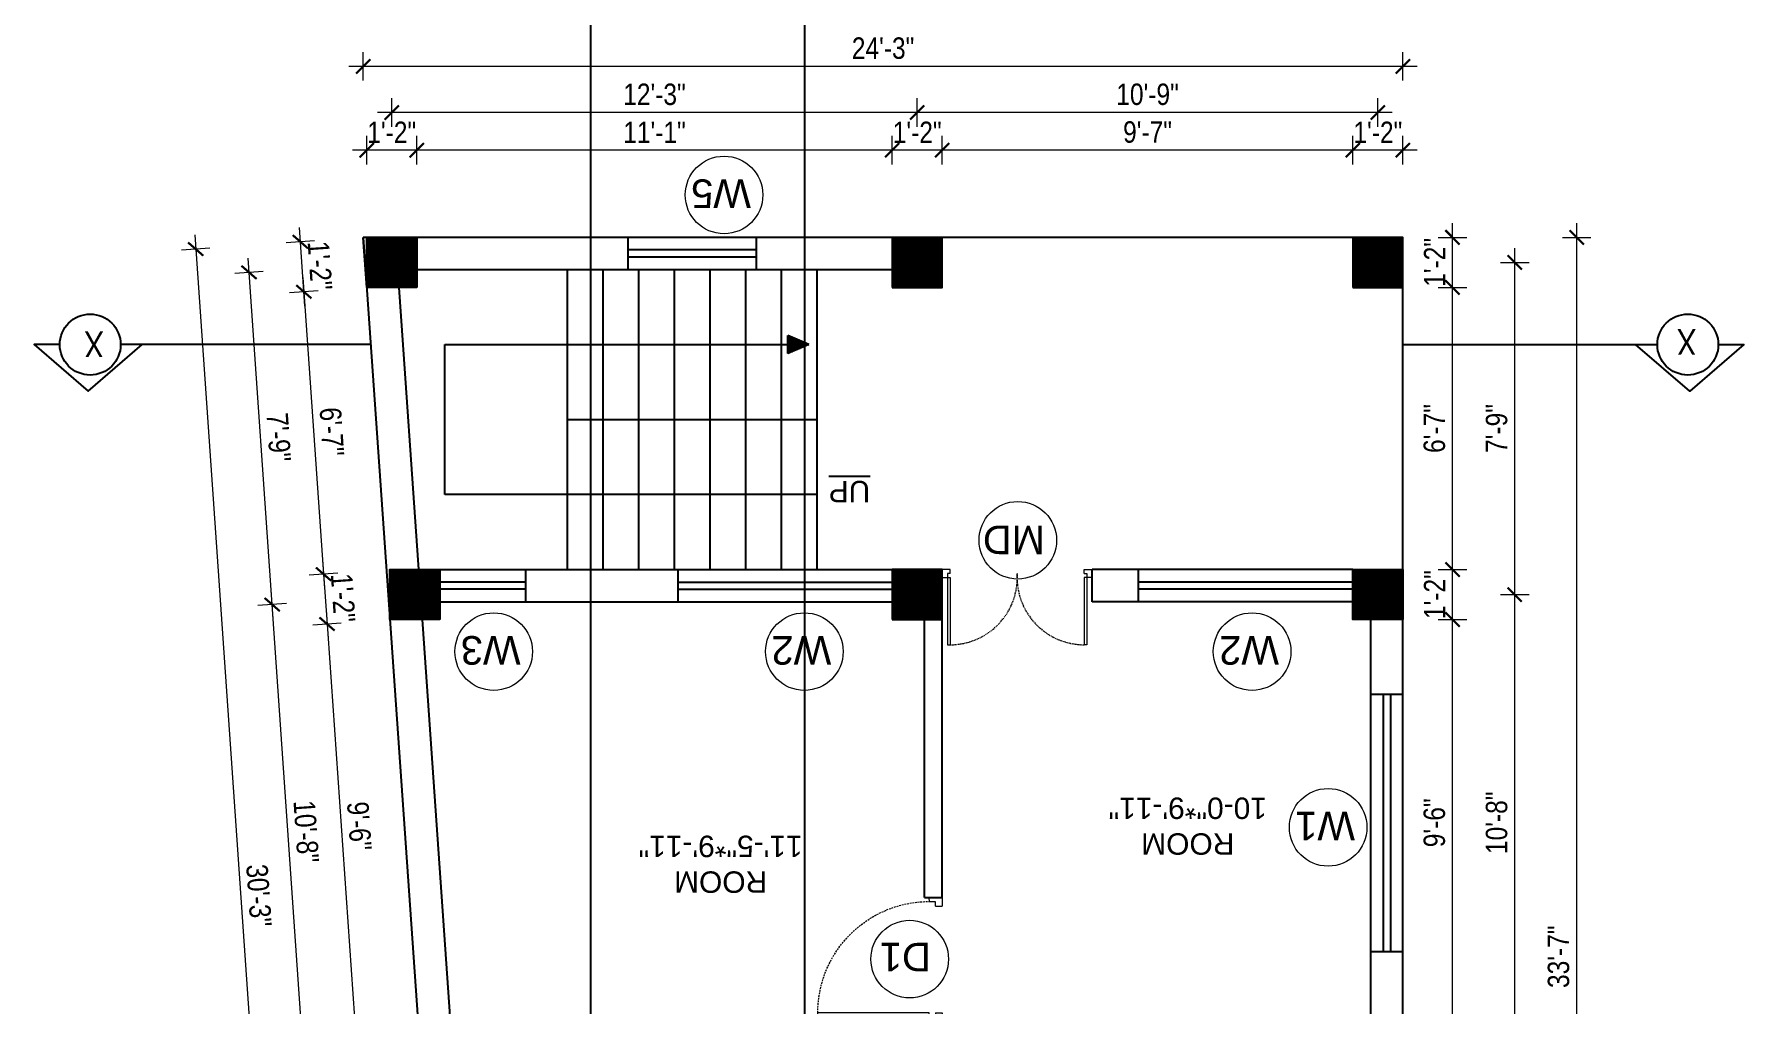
# Model space of a CAD drawing. Header units: inches. Extents: x -5096374 to -5070857, y -3259973 to -3243900.
# Drawn here: x -5078243.2 to -5077764.5, y -3258088.7 to -3257817 of the extents above; entities that cross this region are included whole.
import ezdxf

# ---------------------------------------------------------------- set-up
doc = ezdxf.new("R2010")
doc.units = ezdxf.units.IN
doc.header["$LTSCALE"] = 2
doc.header["$MEASUREMENT"] = 0
doc.header["$PDMODE"] = 34
doc.linetypes.add('HIDDEN', pattern=[0.375, 0.25, -0.125])
doc.layers.get('0').update_dxf_attribs({"linetype": 'CONTINUOUS'})
doc.layers.get('DEFPOINTS').update_dxf_attribs({"color": 141, "linetype": 'CONTINUOUS'})
doc.layers.add('A-Hatch', color=7, linetype='CONTINUOUS')
for name, color, linetype, lineweight in [('Annotate-Lite.w', 177, 'CONTINUOUS', 9), ('DIM 1-100', 4, 'CONTINUOUS', 13), ('Door-Window.w', 4, 'CONTINUOUS', 15), ('TEXT', 181, 'CONTINUOUS', 25)]:
    doc.layers.add(name, color=color, linetype=linetype, lineweight=lineweight)
doc.styles.add('ARAIL', font='ARIALN.TTF')
doc.styles.add('arial.', font='arial.ttf')
doc.styles.add('gaurav', font='arial.ttf')
doc.styles.get("Standard").update_dxf_attribs({"font": 'ARIALN.TTF'})
doc.dimstyles.new('1 by 96', dxfattribs={"dimtxt": 6, "dimasz": 4, "dimexe": 4, "dimexo": 4, "dimgap": 2, "dimtad": 1, "dimdec": 0, "dimzin": 0, "dimdsep": 46, "dimlunit": 4, "dimtxsty": 'Standard', "dimblk": 'ARCHTICK', "dimcen": 0, "dimdle": 4, "dimadec": 0, "dimazin": 0, "dimtfac": 1, "dimtdec": 0, "dimtix": 1, "dimtofl": 0, "dimtmove": 1, "dimatfit": 3, "dimldrblk": 'ARCHTICK', "dimfxl": 4, "dimfxlon": 1, "dimtolj": 1, "dimtzin": 0, "dimlwd": -1, "dimlwe": -1, "dimarcsym": 0})
pattern_1 = [(225, (-10169292.68518, -6516682.06317), (0.0883883476483, -0.0883883476483), [])]

# ---------------------------------------------------------------- blocks, each defined once
blk = doc.blocks.new('FDFDRE')
at = {"ltscale": 3}
for p, q in [((165701.11, -58637.82), (165701.1, -58641.5)), ((165701.1, -58641.5), (165703.55, -58641.5)), ((165704.78, -58637.83), (165701.11, -58637.82)), ((165703.55, -58641.5), (165703.53, -58672.63)), ((165704.78, -58639.66), (165703.55, -58639.66)), ((165703.55, -58639.66), (165703.55, -58641.5)), ((165703.55, -58641.5), (165704.78, -58641.5)), ((165704.78, -58641.5), (165704.76, -58672.65)), ((165704.78, -58639.66), (165704.78, -58637.83)), ((165766.98, -58637.83), (165770.65, -58637.82)), ((165766.98, -58639.66), (165766.98, -58637.83)), ((165766.98, -58639.66), (165768.2, -58639.66)), ((165766.98, -58641.5), (165767, -58672.65)), ((165768.2, -58641.5), (165766.98, -58641.5)), ((165768.2, -58639.66), (165768.2, -58641.5)), ((165770.65, -58641.5), (165768.2, -58641.5)), ((165768.2, -58641.5), (165768.22, -58672.63)), ((165770.65, -58637.82), (165770.65, -58641.5)), ((165703.53, -58672.63), (165704.76, -58672.65)), ((165768.22, -58672.63), (165767, -58672.65))]:
    blk.add_line(p, q, dxfattribs=at)
at = {"layer": 'Door-Window.w', "color": 9, "linetype": 'HIDDEN', "lineweight": 18}
for centre, start, end in [((165704.78, -58641.5), 269.96183, 3.38353), ((165766.98, -58641.5), 176.61647, 270.03817)]:
    blk.add_arc(centre, 31.16, start, end, dxfattribs=at)
blk = doc.blocks.new('3-0')
at = {"ltscale": 3}
for p, q in [((11063.05, 10097.68), (11065.97, 10099.9)), ((11065.25, 10097.81), (11066.71, 10098.92)), ((11065.97, 10099.9), (11066.71, 10098.92)), ((11063.05, 10097.68), (11064.53, 10095.73)), ((11065.99, 10096.84), (11064.53, 10095.73)), ((11065.99, 10096.84), (11065.25, 10097.81)), ((11085.5, 10074.13), (11110.32, 10092.96)), ((11086.24, 10073.15), (11111.05, 10091.97)), ((11111.05, 10091.97), (11110.32, 10092.96)), ((11084.04, 10073.02), (11082.57, 10071.91)), ((11082.57, 10071.91), (11084.79, 10068.98)), ((11084.04, 10073.02), (11084.78, 10072.04)), ((11084.78, 10072.04), (11086.24, 10073.15)), ((11084.79, 10068.98), (11087.72, 10071.2)), ((11086.24, 10073.15), (11085.5, 10074.13)), ((11087.72, 10071.2), (11086.24, 10073.15))]:
    blk.add_line(p, q, dxfattribs=at)
at = {"layer": 'Door-Window.w', "color": 9, "linetype": 'HIDDEN', "lineweight": 18}
blk.add_arc((11085.5, 10074.13), 31.16, 37.1906, 127.1465, dxfattribs=at)
blk = doc.blocks.new('_ArchTick')
at = {"color": 0, "linetype": 'ByBlock', "const_width": 0.15}
blk.add_lwpolyline([(-0.5, -0.5), (0.5, 0.5)], dxfattribs=at)
blk = doc.blocks.new('*D979')
at = {"layer": 'DEFPOINTS', "color": 0, "ltscale": 0.5, "transparency": 16777216}
for p in [(-5077859.97, -3257980.83), (-5077846.06, -3257980.83), (-5077859.97, -3258094.59)]:
    blk.add_point(p, dxfattribs=at)
at = {"layer": 'DIM 1-100', "color": 0, "ltscale": 0.5, "transparency": 16777216}
for p, q in [((-5077850.06, -3257980.83), (-5077842.06, -3257980.83)), ((-5077846.06, -3258098.59), (-5077846.06, -3257976.83)), ((-5077850.06, -3258094.59), (-5077842.06, -3258094.59))]:
    blk.add_line(p, q, dxfattribs=at)
at = {"layer": 'DIM 1-100', "color": 0, "ltscale": 0.5, "transparency": 16777216, "xscale": 4, "yscale": 4, "zscale": 4}
for p, rotation in [((-5077846.06, -3257980.83), 90), ((-5077846.06, -3258094.59), 270)]:
    blk.add_blockref('_ArchTick', p, dxfattribs=dict(at, rotation=rotation))
at = {"layer": 'DIM 1-100', "color": 0, "ltscale": 0.5, "transparency": 16777216, "insert": (-5077851.13, -3258037.71), "char_height": 6, "attachment_point": 5, "rotation": 90}
blk.add_mtext('\\A1;9\'-6"', dxfattribs=at)
blk = doc.blocks.new('*D980')
at = {"layer": 'DEFPOINTS', "color": 0, "ltscale": 0.5, "transparency": 16777216}
for p in [(-5077859.97, -3257966.83), (-5077846.06, -3257966.83), (-5077859.97, -3257980.83)]:
    blk.add_point(p, dxfattribs=at)
at = {"layer": 'DIM 1-100', "color": 0, "ltscale": 0.5, "transparency": 16777216}
for p, q in [((-5077850.06, -3257966.83), (-5077842.06, -3257966.83)), ((-5077846.06, -3257984.83), (-5077846.06, -3257962.83)), ((-5077850.06, -3257980.83), (-5077842.06, -3257980.83))]:
    blk.add_line(p, q, dxfattribs=at)
at = {"layer": 'DIM 1-100', "color": 0, "ltscale": 0.5, "transparency": 16777216, "xscale": 4, "yscale": 4, "zscale": 4}
for p, rotation in [((-5077846.06, -3257966.83), 90), ((-5077846.06, -3257980.83), 270)]:
    blk.add_blockref('_ArchTick', p, dxfattribs=dict(at, rotation=rotation))
at = {"layer": 'DIM 1-100', "color": 0, "ltscale": 0.5, "transparency": 16777216, "insert": (-5077851.07, -3257973.83), "char_height": 6, "attachment_point": 5, "rotation": 90}
blk.add_mtext('\\A1;1\'-2"', dxfattribs=at)
blk = doc.blocks.new('*D981')
at = {"layer": 'DEFPOINTS', "color": 0, "ltscale": 0.5, "transparency": 16777216}
for p in [(-5077859.97, -3257887.83), (-5077846.06, -3257887.83), (-5077859.97, -3257966.83)]:
    blk.add_point(p, dxfattribs=at)
at = {"layer": 'DIM 1-100', "color": 0, "ltscale": 0.5, "transparency": 16777216}
for p, q in [((-5077846.06, -3257970.83), (-5077846.06, -3257883.83)), ((-5077850.06, -3257887.83), (-5077842.06, -3257887.83)), ((-5077850.06, -3257966.83), (-5077842.06, -3257966.83))]:
    blk.add_line(p, q, dxfattribs=at)
at = {"layer": 'DIM 1-100', "color": 0, "ltscale": 0.5, "transparency": 16777216, "xscale": 4, "yscale": 4, "zscale": 4}
for p, rotation in [((-5077846.06, -3257887.83), 90), ((-5077846.06, -3257966.83), 270)]:
    blk.add_blockref('_ArchTick', p, dxfattribs=dict(at, rotation=rotation))
at = {"layer": 'DIM 1-100', "color": 0, "ltscale": 0.5, "transparency": 16777216, "insert": (-5077851.13, -3257927.33), "char_height": 6, "attachment_point": 5, "rotation": 90}
blk.add_mtext('\\A1;6\'-7"', dxfattribs=at)
blk = doc.blocks.new('*D982')
at = {"layer": 'DEFPOINTS', "color": 0, "ltscale": 0.5, "transparency": 16777216}
for p in [(-5077859.97, -3257873.83), (-5077846.06, -3257873.83), (-5077859.97, -3257887.83)]:
    blk.add_point(p, dxfattribs=at)
at = {"layer": 'DIM 1-100', "color": 0, "ltscale": 0.5, "transparency": 16777216}
for p, q in [((-5077846.06, -3257891.83), (-5077846.06, -3257869.83)), ((-5077850.06, -3257873.83), (-5077842.06, -3257873.83)), ((-5077850.06, -3257887.83), (-5077842.06, -3257887.83))]:
    blk.add_line(p, q, dxfattribs=at)
at = {"layer": 'DIM 1-100', "color": 0, "ltscale": 0.5, "transparency": 16777216, "xscale": 4, "yscale": 4, "zscale": 4}
for p, rotation in [((-5077846.06, -3257873.83), 90), ((-5077846.06, -3257887.83), 270)]:
    blk.add_blockref('_ArchTick', p, dxfattribs=dict(at, rotation=rotation))
at = {"layer": 'DIM 1-100', "color": 0, "ltscale": 0.5, "transparency": 16777216, "insert": (-5077851.07, -3257880.83), "char_height": 6, "attachment_point": 5, "rotation": 90}
blk.add_mtext('\\A1;1\'-2"', dxfattribs=at)
blk = doc.blocks.new('*D984')
at = {"layer": 'DEFPOINTS', "color": 0, "ltscale": 0.5, "transparency": 16777216}
for p in [(-5077866.97, -3257973.83), (-5077828.64, -3257973.83), (-5077866.97, -3258101.59)]:
    blk.add_point(p, dxfattribs=at)
at = {"layer": 'DIM 1-100', "color": 0, "ltscale": 0.5, "transparency": 16777216}
for p, q in [((-5077828.64, -3258105.59), (-5077828.64, -3257969.83)), ((-5077832.64, -3257973.83), (-5077824.64, -3257973.83)), ((-5077832.64, -3258101.59), (-5077824.64, -3258101.59))]:
    blk.add_line(p, q, dxfattribs=at)
at = {"layer": 'DIM 1-100', "color": 0, "ltscale": 0.5, "transparency": 16777216, "xscale": 4, "yscale": 4, "zscale": 4}
for p, rotation in [((-5077828.64, -3257973.83), 90), ((-5077828.64, -3258101.59), 270)]:
    blk.add_blockref('_ArchTick', p, dxfattribs=dict(at, rotation=rotation))
at = {"layer": 'DIM 1-100', "color": 0, "ltscale": 0.5, "transparency": 16777216, "insert": (-5077833.7, -3258037.71), "char_height": 6, "attachment_point": 5, "rotation": 90}
blk.add_mtext('\\A1;10\'-8"', dxfattribs=at)
blk = doc.blocks.new('*D985')
at = {"layer": 'DEFPOINTS', "color": 0, "ltscale": 0.5, "transparency": 16777216}
for p in [(-5077866.97, -3257880.83), (-5077828.64, -3257880.83), (-5077866.97, -3257973.83)]:
    blk.add_point(p, dxfattribs=at)
at = {"layer": 'DIM 1-100', "color": 0, "ltscale": 0.5, "transparency": 16777216}
for p, q in [((-5077832.64, -3257880.83), (-5077824.64, -3257880.83)), ((-5077828.64, -3257977.83), (-5077828.64, -3257876.83)), ((-5077832.64, -3257973.83), (-5077824.64, -3257973.83))]:
    blk.add_line(p, q, dxfattribs=at)
at = {"layer": 'DIM 1-100', "color": 0, "ltscale": 0.5, "transparency": 16777216, "xscale": 4, "yscale": 4, "zscale": 4}
for p, rotation in [((-5077828.64, -3257880.83), 90), ((-5077828.64, -3257973.83), 270)]:
    blk.add_blockref('_ArchTick', p, dxfattribs=dict(at, rotation=rotation))
at = {"layer": 'DIM 1-100', "color": 0, "ltscale": 0.5, "transparency": 16777216, "insert": (-5077833.7, -3257927.33), "char_height": 6, "attachment_point": 5, "rotation": 90}
blk.add_mtext('\\A1;7\'-9"', dxfattribs=at)
blk = doc.blocks.new('*D986')
at = {"layer": 'DEFPOINTS', "color": 0, "ltscale": 0.5, "transparency": 16777216}
for p in [(-5077859.97, -3257873.83), (-5077811.3, -3257873.83), (-5077859.97, -3258276.59)]:
    blk.add_point(p, dxfattribs=at)
at = {"layer": 'DIM 1-100', "color": 0, "ltscale": 0.5, "transparency": 16777216}
for p, q in [((-5077811.3, -3258280.59), (-5077811.3, -3257869.83)), ((-5077815.3, -3257873.83), (-5077807.3, -3257873.83)), ((-5077815.3, -3258276.59), (-5077807.3, -3258276.59))]:
    blk.add_line(p, q, dxfattribs=at)
at = {"layer": 'DIM 1-100', "color": 0, "ltscale": 0.5, "transparency": 16777216, "xscale": 4, "yscale": 4, "zscale": 4}
for p, rotation in [((-5077811.3, -3257873.83), 90), ((-5077811.3, -3258276.59), 270)]:
    blk.add_blockref('_ArchTick', p, dxfattribs=dict(at, rotation=rotation))
at = {"layer": 'DIM 1-100', "color": 0, "ltscale": 0.5, "transparency": 16777216, "insert": (-5077816.36, -3258075.21), "char_height": 6, "attachment_point": 5, "rotation": 90}
blk.add_mtext('\\A1;33\'-7"', dxfattribs=at)
blk = doc.blocks.new('*D991')
at = {"layer": 'DEFPOINTS', "color": 0, "ltscale": 0.5, "transparency": 16777216}
for p in [(-5077873.97, -3257849.43), (-5077873.97, -3257873.83), (-5077859.97, -3257873.83)]:
    blk.add_point(p, dxfattribs=at)
at = {"layer": 'DIM 1-100', "color": 0, "ltscale": 0.5, "transparency": 16777216}
for p, q in [((-5077873.97, -3257853.43), (-5077873.97, -3257845.43)), ((-5077859.97, -3257853.43), (-5077859.97, -3257845.43)), ((-5077855.97, -3257849.43), (-5077877.97, -3257849.43))]:
    blk.add_line(p, q, dxfattribs=at)
at = {"layer": 'DIM 1-100', "color": 0, "ltscale": 0.5, "transparency": 16777216, "xscale": 4, "yscale": 4, "zscale": 4, "rotation": 180}
blk.add_blockref('_ArchTick', (-5077873.97, -3257849.43), dxfattribs=at)
at = {"layer": 'DIM 1-100', "color": 0, "ltscale": 0.5, "transparency": 16777216, "xscale": 4, "yscale": 4, "zscale": 4}
blk.add_blockref('_ArchTick', (-5077859.97, -3257849.43), dxfattribs=at)
at = {"layer": 'DIM 1-100', "color": 0, "ltscale": 0.5, "transparency": 16777216, "insert": (-5077866.97, -3257844.42), "char_height": 6, "attachment_point": 5}
blk.add_mtext('\\A1;1\'-2"', dxfattribs=at)
blk = doc.blocks.new('*D992')
at = {"layer": 'DEFPOINTS', "color": 0, "ltscale": 0.5, "transparency": 16777216}
for p in [(-5077988.97, -3257849.43), (-5077988.97, -3257873.83), (-5077873.97, -3257873.83)]:
    blk.add_point(p, dxfattribs=at)
at = {"layer": 'DIM 1-100', "color": 0, "ltscale": 0.5, "transparency": 16777216}
for p, q in [((-5077988.97, -3257853.43), (-5077988.97, -3257845.43)), ((-5077873.97, -3257853.43), (-5077873.97, -3257845.43)), ((-5077869.97, -3257849.43), (-5077992.97, -3257849.43))]:
    blk.add_line(p, q, dxfattribs=at)
at = {"layer": 'DIM 1-100', "color": 0, "ltscale": 0.5, "transparency": 16777216, "xscale": 4, "yscale": 4, "zscale": 4, "rotation": 180}
blk.add_blockref('_ArchTick', (-5077988.97, -3257849.43), dxfattribs=at)
at = {"layer": 'DIM 1-100', "color": 0, "ltscale": 0.5, "transparency": 16777216, "xscale": 4, "yscale": 4, "zscale": 4}
blk.add_blockref('_ArchTick', (-5077873.97, -3257849.43), dxfattribs=at)
at = {"layer": 'DIM 1-100', "color": 0, "ltscale": 0.5, "transparency": 16777216, "insert": (-5077931.47, -3257844.37), "char_height": 6, "attachment_point": 5}
blk.add_mtext('\\A1;9\'-7"', dxfattribs=at)
blk = doc.blocks.new('*D993')
at = {"layer": 'DEFPOINTS', "color": 0, "ltscale": 0.5, "transparency": 16777216}
for p in [(-5078002.97, -3257849.43), (-5078002.97, -3257873.83), (-5077988.97, -3257873.83)]:
    blk.add_point(p, dxfattribs=at)
at = {"layer": 'DIM 1-100', "color": 0, "ltscale": 0.5, "transparency": 16777216}
for p, q in [((-5078002.97, -3257853.43), (-5078002.97, -3257845.43)), ((-5077988.97, -3257853.43), (-5077988.97, -3257845.43)), ((-5077984.97, -3257849.43), (-5078006.97, -3257849.43))]:
    blk.add_line(p, q, dxfattribs=at)
at = {"layer": 'DIM 1-100', "color": 0, "ltscale": 0.5, "transparency": 16777216, "xscale": 4, "yscale": 4, "zscale": 4, "rotation": 180}
blk.add_blockref('_ArchTick', (-5078002.97, -3257849.43), dxfattribs=at)
at = {"layer": 'DIM 1-100', "color": 0, "ltscale": 0.5, "transparency": 16777216, "xscale": 4, "yscale": 4, "zscale": 4}
blk.add_blockref('_ArchTick', (-5077988.97, -3257849.43), dxfattribs=at)
at = {"layer": 'DIM 1-100', "color": 0, "ltscale": 0.5, "transparency": 16777216, "insert": (-5077995.97, -3257844.42), "char_height": 6, "attachment_point": 5}
blk.add_mtext('\\A1;1\'-2"', dxfattribs=at)
blk = doc.blocks.new('*D994')
at = {"layer": 'DEFPOINTS', "color": 0, "ltscale": 0.5, "transparency": 16777216}
for p in [(-5078136.12, -3257849.43), (-5078136.12, -3257873.83), (-5078002.97, -3257873.83)]:
    blk.add_point(p, dxfattribs=at)
at = {"layer": 'DIM 1-100', "color": 0, "ltscale": 0.5, "transparency": 16777216}
for p, q in [((-5078136.12, -3257853.43), (-5078136.12, -3257845.43)), ((-5078002.97, -3257853.43), (-5078002.97, -3257845.43)), ((-5077998.97, -3257849.43), (-5078140.12, -3257849.43))]:
    blk.add_line(p, q, dxfattribs=at)
at = {"layer": 'DIM 1-100', "color": 0, "ltscale": 0.5, "transparency": 16777216, "xscale": 4, "yscale": 4, "zscale": 4, "rotation": 180}
blk.add_blockref('_ArchTick', (-5078136.12, -3257849.43), dxfattribs=at)
at = {"layer": 'DIM 1-100', "color": 0, "ltscale": 0.5, "transparency": 16777216, "xscale": 4, "yscale": 4, "zscale": 4}
blk.add_blockref('_ArchTick', (-5078002.97, -3257849.43), dxfattribs=at)
at = {"layer": 'DIM 1-100', "color": 0, "ltscale": 0.5, "transparency": 16777216, "insert": (-5078069.54, -3257844.42), "char_height": 6, "attachment_point": 5}
blk.add_mtext('\\A1;11\'-1"', dxfattribs=at)
blk = doc.blocks.new('*D995')
at = {"layer": 'DEFPOINTS', "color": 0, "ltscale": 0.5, "transparency": 16777216}
for p in [(-5078150.12, -3257849.43), (-5078150.12, -3257873.83), (-5078136.12, -3257873.83)]:
    blk.add_point(p, dxfattribs=at)
at = {"layer": 'DIM 1-100', "color": 0, "ltscale": 0.5, "transparency": 16777216}
for p, q in [((-5078150.12, -3257853.43), (-5078150.12, -3257845.43)), ((-5078136.12, -3257853.43), (-5078136.12, -3257845.43)), ((-5078132.12, -3257849.43), (-5078154.12, -3257849.43))]:
    blk.add_line(p, q, dxfattribs=at)
at = {"layer": 'DIM 1-100', "color": 0, "ltscale": 0.5, "transparency": 16777216, "xscale": 4, "yscale": 4, "zscale": 4, "rotation": 180}
blk.add_blockref('_ArchTick', (-5078150.12, -3257849.43), dxfattribs=at)
at = {"layer": 'DIM 1-100', "color": 0, "ltscale": 0.5, "transparency": 16777216, "xscale": 4, "yscale": 4, "zscale": 4}
blk.add_blockref('_ArchTick', (-5078136.12, -3257849.43), dxfattribs=at)
at = {"layer": 'DIM 1-100', "color": 0, "ltscale": 0.5, "transparency": 16777216, "insert": (-5078143.12, -3257844.42), "char_height": 6, "attachment_point": 5}
blk.add_mtext('\\A1;1\'-2"', dxfattribs=at)
blk = doc.blocks.new('*D996')
at = {"layer": 'DEFPOINTS', "color": 0, "ltscale": 0.5, "transparency": 16777216}
for p in [(-5077995.97, -3257838.87), (-5077995.97, -3257880.83), (-5077866.97, -3257880.83)]:
    blk.add_point(p, dxfattribs=at)
at = {"layer": 'DIM 1-100', "color": 0, "ltscale": 0.5, "transparency": 16777216}
for p, q in [((-5077995.97, -3257842.87), (-5077995.97, -3257834.87)), ((-5077866.97, -3257842.87), (-5077866.97, -3257834.87)), ((-5077862.97, -3257838.87), (-5077999.97, -3257838.87))]:
    blk.add_line(p, q, dxfattribs=at)
at = {"layer": 'DIM 1-100', "color": 0, "ltscale": 0.5, "transparency": 16777216, "xscale": 4, "yscale": 4, "zscale": 4, "rotation": 180}
blk.add_blockref('_ArchTick', (-5077995.97, -3257838.87), dxfattribs=at)
at = {"layer": 'DIM 1-100', "color": 0, "ltscale": 0.5, "transparency": 16777216, "xscale": 4, "yscale": 4, "zscale": 4}
blk.add_blockref('_ArchTick', (-5077866.97, -3257838.87), dxfattribs=at)
at = {"layer": 'DIM 1-100', "color": 0, "ltscale": 0.5, "transparency": 16777216, "insert": (-5077931.47, -3257833.81), "char_height": 6, "attachment_point": 5}
blk.add_mtext('\\A1;10\'-9"', dxfattribs=at)
blk = doc.blocks.new('*D997')
at = {"layer": 'DEFPOINTS', "color": 0, "ltscale": 0.5, "transparency": 16777216}
for p in [(-5078143.12, -3257838.87), (-5078143.12, -3257880.83), (-5077995.97, -3257880.83)]:
    blk.add_point(p, dxfattribs=at)
at = {"layer": 'DIM 1-100', "color": 0, "ltscale": 0.5, "transparency": 16777216}
for p, q in [((-5078143.12, -3257842.87), (-5078143.12, -3257834.87)), ((-5077995.97, -3257842.87), (-5077995.97, -3257834.87)), ((-5077991.97, -3257838.87), (-5078147.12, -3257838.87))]:
    blk.add_line(p, q, dxfattribs=at)
at = {"layer": 'DIM 1-100', "color": 0, "ltscale": 0.5, "transparency": 16777216, "xscale": 4, "yscale": 4, "zscale": 4, "rotation": 180}
blk.add_blockref('_ArchTick', (-5078143.12, -3257838.87), dxfattribs=at)
at = {"layer": 'DIM 1-100', "color": 0, "ltscale": 0.5, "transparency": 16777216, "xscale": 4, "yscale": 4, "zscale": 4}
blk.add_blockref('_ArchTick', (-5077995.97, -3257838.87), dxfattribs=at)
at = {"layer": 'DIM 1-100', "color": 0, "ltscale": 0.5, "transparency": 16777216, "insert": (-5078069.54, -3257833.81), "char_height": 6, "attachment_point": 5}
blk.add_mtext('\\A1;12\'-3"', dxfattribs=at)
blk = doc.blocks.new('*D998')
at = {"layer": 'DEFPOINTS', "color": 0, "ltscale": 0.5, "transparency": 16777216}
for p in [(-5078151.09, -3257825.95), (-5078151.09, -3257873.83), (-5077859.97, -3257873.83)]:
    blk.add_point(p, dxfattribs=at)
at = {"layer": 'DIM 1-100', "color": 0, "ltscale": 0.5, "transparency": 16777216}
for p, q in [((-5078151.09, -3257829.95), (-5078151.09, -3257821.95)), ((-5077859.97, -3257829.95), (-5077859.97, -3257821.95)), ((-5077855.97, -3257825.95), (-5078155.09, -3257825.95))]:
    blk.add_line(p, q, dxfattribs=at)
at = {"layer": 'DIM 1-100', "color": 0, "ltscale": 0.5, "transparency": 16777216, "xscale": 4, "yscale": 4, "zscale": 4, "rotation": 180}
blk.add_blockref('_ArchTick', (-5078151.09, -3257825.95), dxfattribs=at)
at = {"layer": 'DIM 1-100', "color": 0, "ltscale": 0.5, "transparency": 16777216, "xscale": 4, "yscale": 4, "zscale": 4}
blk.add_blockref('_ArchTick', (-5077859.97, -3257825.95), dxfattribs=at)
at = {"layer": 'DIM 1-100', "color": 0, "ltscale": 0.5, "transparency": 16777216, "insert": (-5078005.53, -3257820.89), "char_height": 6, "attachment_point": 5}
blk.add_mtext('\\A1;24\'-3"', dxfattribs=at)
blk = doc.blocks.new('*D999')
at = {"layer": 'DEFPOINTS', "color": 0, "ltscale": 0.5, "transparency": 16777216}
for p in [(-5078168.7, -3257875.06), (-5078151.09, -3257873.83), (-5078150.12, -3257887.83)]:
    blk.add_point(p, dxfattribs=at)
at = {"layer": 'DIM 1-100', "color": 0, "ltscale": 0.5, "transparency": 16777216}
for p, q in [((-5078167.44, -3257893.05), (-5078168.97, -3257871.07)), ((-5078164.71, -3257874.78), (-5078172.69, -3257875.34)), ((-5078163.73, -3257888.78), (-5078171.71, -3257889.34))]:
    blk.add_line(p, q, dxfattribs=at)
at = {"layer": 'DIM 1-100', "color": 0, "ltscale": 0.5, "transparency": 16777216, "xscale": 4, "yscale": 4, "zscale": 4}
for p, rotation in [((-5078168.7, -3257875.06), 93.98810611649257), ((-5078167.72, -3257889.06), 273.9881061164926)]:
    blk.add_blockref('_ArchTick', p, dxfattribs=dict(at, rotation=rotation))
at = {"layer": 'DIM 1-100', "color": 0, "ltscale": 0.5, "transparency": 16777216, "insert": (-5078163.21, -3257881.71), "char_height": 6, "attachment_point": 5, "rotation": 273.9881}
blk.add_mtext('\\A1;1\'-2"', dxfattribs=at)
blk = doc.blocks.new('*D1000')
at = {"layer": 'DEFPOINTS', "color": 0, "ltscale": 0.5, "transparency": 16777216}
for p in [(-5078150.12, -3257887.83), (-5078143.98, -3257966.83), (-5078162.21, -3257968.1)]:
    blk.add_point(p, dxfattribs=at)
at = {"layer": 'DIM 1-100', "color": 0, "ltscale": 0.5, "transparency": 16777216}
for p, q in [((-5078168, -3257885.07), (-5078161.93, -3257972.09)), ((-5078163.73, -3257888.78), (-5078171.71, -3257889.34)), ((-5078158.22, -3257967.83), (-5078166.2, -3257968.38))]:
    blk.add_line(p, q, dxfattribs=at)
at = {"layer": 'DIM 1-100', "color": 0, "ltscale": 0.5, "transparency": 16777216, "xscale": 4, "yscale": 4, "zscale": 4}
for p, rotation in [((-5078167.72, -3257889.06), 93.98810614916262), ((-5078162.21, -3257968.1), 273.9881061491626)]:
    blk.add_blockref('_ArchTick', p, dxfattribs=dict(at, rotation=rotation))
at = {"layer": 'DIM 1-100', "color": 0, "ltscale": 0.5, "transparency": 16777216, "insert": (-5078159.91, -3257928.23), "char_height": 6, "attachment_point": 5, "rotation": 273.9881}
blk.add_mtext('\\A1;6\'-7"', dxfattribs=at)
blk = doc.blocks.new('*D1001')
at = {"layer": 'DEFPOINTS', "color": 0, "ltscale": 0.5, "transparency": 16777216}
for p in [(-5078143.98, -3257966.83), (-5078143.63, -3257980.83), (-5078161.24, -3257982.06)]:
    blk.add_point(p, dxfattribs=at)
at = {"layer": 'DIM 1-100', "color": 0, "ltscale": 0.5, "transparency": 16777216}
for p, q in [((-5078162.49, -3257964.11), (-5078160.96, -3257986.05)), ((-5078158.22, -3257967.83), (-5078166.2, -3257968.38)), ((-5078157.25, -3257981.78), (-5078165.23, -3257982.34))]:
    blk.add_line(p, q, dxfattribs=at)
at = {"layer": 'DIM 1-100', "color": 0, "ltscale": 0.5, "transparency": 16777216, "xscale": 4, "yscale": 4, "zscale": 4}
for p, rotation in [((-5078162.21, -3257968.1), 93.98810614916262), ((-5078161.24, -3257982.06), 273.9881061491626)]:
    blk.add_blockref('_ArchTick', p, dxfattribs=dict(at, rotation=rotation))
at = {"layer": 'DIM 1-100', "color": 0, "ltscale": 0.5, "transparency": 16777216, "insert": (-5078156.72, -3257974.73), "char_height": 6, "attachment_point": 5, "rotation": 273.9881}
blk.add_mtext('\\A1;1\'-2"', dxfattribs=at)
blk = doc.blocks.new('*D1002')
at = {"layer": 'DEFPOINTS', "color": 0, "ltscale": 0.5, "transparency": 16777216}
for p in [(-5078143.63, -3257980.83), (-5078153.3, -3258095.89), (-5078134.73, -3258094.59)]:
    blk.add_point(p, dxfattribs=at)
at = {"layer": 'DIM 1-100', "color": 0, "ltscale": 0.5, "transparency": 16777216}
for p, q in [((-5078161.51, -3257978.07), (-5078153.02, -3258099.88)), ((-5078157.25, -3257981.78), (-5078165.23, -3257982.34)), ((-5078149.31, -3258095.61), (-5078157.29, -3258096.17))]:
    blk.add_line(p, q, dxfattribs=at)
at = {"layer": 'DIM 1-100', "color": 0, "ltscale": 0.5, "transparency": 16777216, "xscale": 4, "yscale": 4, "zscale": 4}
for p, rotation in [((-5078161.24, -3257982.06), 93.98810614916262), ((-5078153.3, -3258095.89), 273.9881061491626)]:
    blk.add_blockref('_ArchTick', p, dxfattribs=dict(at, rotation=rotation))
at = {"layer": 'DIM 1-100', "color": 0, "ltscale": 0.5, "transparency": 16777216, "insert": (-5078152.22, -3258038.62), "char_height": 6, "attachment_point": 5, "rotation": 273.9881}
blk.add_mtext('\\A1;9\'-6"', dxfattribs=at)
blk = doc.blocks.new('*D1009')
at = {"layer": 'DEFPOINTS', "color": 0, "ltscale": 0.5, "transparency": 16777216}
for p in [(-5078176.59, -3257976.62), (-5078136.63, -3257973.83), (-5078127.73, -3258101.59)]:
    blk.add_point(p, dxfattribs=at)
at = {"layer": 'DIM 1-100', "color": 0, "ltscale": 0.5, "transparency": 16777216}
for p, q in [((-5078172.6, -3257976.34), (-5078180.58, -3257976.9)), ((-5078167.41, -3258108.37), (-5078176.87, -3257972.63)), ((-5078163.69, -3258104.1), (-5078171.67, -3258104.66))]:
    blk.add_line(p, q, dxfattribs=at)
at = {"layer": 'DIM 1-100', "color": 0, "ltscale": 0.5, "transparency": 16777216, "xscale": 4, "yscale": 4, "zscale": 4}
for p, rotation in [((-5078176.59, -3257976.62), 93.98810614916262), ((-5078167.68, -3258104.38), 273.9881061491626)]:
    blk.add_blockref('_ArchTick', p, dxfattribs=dict(at, rotation=rotation))
at = {"layer": 'DIM 1-100', "color": 0, "ltscale": 0.5, "transparency": 16777216, "insert": (-5078167.09, -3258040.15), "char_height": 6, "attachment_point": 5, "rotation": 273.9881}
blk.add_mtext('\\A1;10\'-8"', dxfattribs=at)
blk = doc.blocks.new('*D1010')
at = {"layer": 'DEFPOINTS', "color": 0, "ltscale": 0.5, "transparency": 16777216}
for p in [(-5078143.12, -3257880.83), (-5078183.08, -3257883.62), (-5078136.63, -3257973.83)]:
    blk.add_point(p, dxfattribs=at)
at = {"layer": 'DIM 1-100', "color": 0, "ltscale": 0.5, "transparency": 16777216}
for p, q in [((-5078176.31, -3257980.61), (-5078183.35, -3257879.63)), ((-5078179.09, -3257883.34), (-5078187.07, -3257883.9)), ((-5078172.6, -3257976.34), (-5078180.58, -3257976.9))]:
    blk.add_line(p, q, dxfattribs=at)
at = {"layer": 'DIM 1-100', "color": 0, "ltscale": 0.5, "transparency": 16777216, "xscale": 4, "yscale": 4, "zscale": 4}
for p, rotation in [((-5078183.08, -3257883.62), 93.98810614916262), ((-5078176.59, -3257976.62), 273.9881061491626)]:
    blk.add_blockref('_ArchTick', p, dxfattribs=dict(at, rotation=rotation))
at = {"layer": 'DIM 1-100', "color": 0, "ltscale": 0.5, "transparency": 16777216, "insert": (-5078174.78, -3257929.77), "char_height": 6, "attachment_point": 5, "rotation": 273.9881}
blk.add_mtext('\\A1;7\'-9"', dxfattribs=at)
blk = doc.blocks.new('*D1012')
at = {"layer": 'DEFPOINTS', "color": 0, "ltscale": 0.5, "transparency": 16777216}
for p in [(-5078151.09, -3257873.83), (-5078172.73, -3258239.7), (-5078125.81, -3258236.43)]:
    blk.add_point(p, dxfattribs=at)
at = {"layer": 'DIM 1-100', "color": 0, "ltscale": 0.5, "transparency": 16777216}
for p, q in [((-5078198.29, -3257873.11), (-5078172.46, -3258243.69)), ((-5078194.02, -3257876.83), (-5078202, -3257877.38)), ((-5078168.74, -3258239.42), (-5078176.72, -3258239.98))]:
    blk.add_line(p, q, dxfattribs=at)
at = {"layer": 'DIM 1-100', "color": 0, "ltscale": 0.5, "transparency": 16777216, "xscale": 4, "yscale": 4, "zscale": 4}
for p, rotation in [((-5078198.01, -3257877.11), 93.98810611425189), ((-5078172.73, -3258239.7), 273.9881061142519)]:
    blk.add_blockref('_ArchTick', p, dxfattribs=dict(at, rotation=rotation))
at = {"layer": 'DIM 1-100', "color": 0, "ltscale": 0.5, "transparency": 16777216, "insert": (-5078180.32, -3258058.05), "char_height": 6, "attachment_point": 5, "rotation": 273.9881}
blk.add_mtext('\\A1;30\'-3"', dxfattribs=at)

msp = doc.modelspace()

# ---------------------------------------------------------------- hatches: boundary and pattern name
at = {"layer": 'A-Hatch', "ltscale": 0.5}
h = msp.add_hatch(dxfattribs=at)
h.set_pattern_fill('ANSI31', color=256, angle=180)
h.set_pattern_definition(pattern_1)
h.paths.add_polyline_path([(-5078150.12, -3257887.83), (-5078136.12, -3257887.83), (-5078136.12, -3257873.83), (-5078150.12, -3257873.83)])
h = msp.add_hatch(dxfattribs=at)
h.set_pattern_fill('ANSI31', color=256, angle=180)
h.set_pattern_definition(pattern_1)
h.paths.add_polyline_path([(-5078002.97, -3257887.83), (-5077988.97, -3257887.83), (-5077988.97, -3257873.83), (-5078002.97, -3257873.83)])
h = msp.add_hatch(dxfattribs=at)
h.set_pattern_fill('ANSI31', color=256, angle=180)
h.set_pattern_definition(pattern_1)
h.paths.add_polyline_path([(-5077873.97, -3257887.83), (-5077859.97, -3257887.83), (-5077859.97, -3257873.83), (-5077873.97, -3257873.83)])
h = msp.add_hatch(dxfattribs=at)
h.set_pattern_fill('ANSI31', color=256, angle=180)
h.set_pattern_definition(pattern_1)
h.paths.add_polyline_path([(-5078026.31, -3257903.83), (-5078032.23, -3257901.32), (-5078032.23, -3257906.34)])
h = msp.add_hatch(dxfattribs=at)
h.set_pattern_fill('ANSI31', color=256, angle=180)
h.set_pattern_definition(pattern_1)
h.paths.add_polyline_path([(-5078143.63, -3257980.83), (-5078129.63, -3257980.83), (-5078129.63, -3257966.83), (-5078143.63, -3257966.83)])
h = msp.add_hatch(dxfattribs=at)
h.set_pattern_fill('ANSI31', color=256, angle=180)
h.set_pattern_definition(pattern_1)
h.paths.add_polyline_path([(-5078002.97, -3257980.83), (-5077988.97, -3257980.83), (-5077988.97, -3257969.05), (-5077988.97, -3257969.05), (-5077988.97, -3257966.83), (-5078002.97, -3257966.83)])
h = msp.add_hatch(dxfattribs=at)
h.set_pattern_fill('ANSI31', color=256, angle=180)
h.set_pattern_definition(pattern_1)
h.paths.add_polyline_path([(-5077873.97, -3257975.83), (-5077873.97, -3257980.83), (-5077859.97, -3257980.83), (-5077859.97, -3257966.83), (-5077873.97, -3257966.83)])

# ---------------------------------------------------------------- linework, layer by layer
at = {"ltscale": 0.5}
for p, q in [((-5078151.09, -3257873.83), (-5078125.81, -3258236.43)), ((-5077859.97, -3257873.83), (-5078151.09, -3257873.83)), ((-5078150.12, -3257887.83), (-5078151.09, -3257873.83)), ((-5078076.94, -3257882.83), (-5078076.94, -3257873.83)), ((-5078040.94, -3257882.83), (-5078040.94, -3257873.83)), ((-5077859.97, -3258108.59), (-5077859.97, -3257873.83)), ((-5078040.94, -3257877.33), (-5078076.94, -3257877.33)), ((-5078040.94, -3257879.33), (-5078076.94, -3257879.33)), ((-5078136.12, -3257882.83), (-5078002.97, -3257882.83)), ((-5078093.94, -3257924.83), (-5078093.94, -3257882.83)), ((-5078083.94, -3257924.83), (-5078083.94, -3257882.83)), ((-5078073.94, -3257924.83), (-5078073.94, -3257882.83)), ((-5078063.94, -3257924.83), (-5078063.94, -3257882.83)), ((-5078053.94, -3257924.83), (-5078053.94, -3257882.83)), ((-5078043.94, -3257924.83), (-5078043.94, -3257882.83)), ((-5078033.94, -3257924.83), (-5078033.94, -3257882.83)), ((-5078023.94, -3257924.83), (-5078023.94, -3257882.83)), ((-5078141.09, -3257887.83), (-5078135.59, -3257966.83)), ((-5078128.22, -3257945.83), (-5078128.22, -3257903.83)), ((-5078128.22, -3257903.83), (-5078032.23, -3257903.83)), ((-5078026.31, -3257903.83), (-5078032.23, -3257901.32)), ((-5078032.23, -3257906.34), (-5078032.23, -3257901.32)), ((-5078026.31, -3257903.83), (-5078032.23, -3257906.34)), ((-5078093.94, -3257924.83), (-5078023.94, -3257924.83)), ((-5078093.94, -3257966.83), (-5078093.94, -3257924.83)), ((-5078083.94, -3257966.83), (-5078083.94, -3257924.83)), ((-5078073.94, -3257966.83), (-5078073.94, -3257924.83)), ((-5078063.94, -3257966.83), (-5078063.94, -3257924.83)), ((-5078053.94, -3257966.83), (-5078053.94, -3257924.83)), ((-5078043.94, -3257966.83), (-5078043.94, -3257924.83)), ((-5078033.94, -3257966.83), (-5078033.94, -3257924.83)), ((-5078023.94, -3257966.83), (-5078023.94, -3257924.83)), ((-5078023.94, -3257945.83), (-5078128.22, -3257945.83)), ((-5078129.98, -3257966.83), (-5078002.97, -3257966.83)), ((-5078129.63, -3257966.83), (-5078105.63, -3257966.83)), ((-5078105.63, -3257966.83), (-5078105.63, -3257975.83)), ((-5078062.97, -3257966.83), (-5078062.97, -3257975.83)), ((-5077873.97, -3257966.83), (-5077946.97, -3257966.83)), ((-5077946.97, -3257975.83), (-5077946.97, -3257966.83)), ((-5077933.97, -3257975.83), (-5077933.97, -3257966.83)), ((-5077873.97, -3257975.83), (-5077873.97, -3257966.83)), ((-5078105.63, -3257970.33), (-5078129.63, -3257970.33)), ((-5078062.97, -3257970.33), (-5078002.97, -3257970.33)), ((-5077873.97, -3257970.33), (-5077933.97, -3257970.33)), ((-5078105.63, -3257972.33), (-5078129.63, -3257972.33)), ((-5078129.63, -3257975.83), (-5078002.97, -3257975.83)), ((-5078062.97, -3257972.33), (-5078002.97, -3257972.33)), ((-5077873.97, -3257975.83), (-5077946.97, -3257975.83)), ((-5077873.97, -3257972.33), (-5077933.97, -3257972.33)), ((-5078134.61, -3257980.83), (-5078126.68, -3258094.59)), ((-5077993.97, -3258058.59), (-5077993.97, -3257980.83)), ((-5077988.97, -3258058.59), (-5077988.97, -3257980.83)), ((-5077868.97, -3258094.59), (-5077868.97, -3257980.83)), ((-5077868.97, -3258001.71), (-5077859.97, -3258001.71)), ((-5077865.47, -3258001.71), (-5077865.47, -3258073.71)), ((-5077863.47, -3258001.71), (-5077863.47, -3258073.71)), ((-5077993.97, -3258058.59), (-5077988.97, -3258058.59)), ((-5077868.97, -3258073.71), (-5077859.97, -3258073.71))]:
    msp.add_line(p, q, dxfattribs=at)
for p in [(-5078087.39, -3256928.33), (-5078027.39, -3256928.33)]:
    msp.add_xline(p, (0, 1), dxfattribs=at)
for points in [[(-5078136.12, -3257887.83), (-5078150.12, -3257887.83), (-5078150.12, -3257873.83), (-5078136.12, -3257873.83)], [(-5078002.97, -3257887.83), (-5077988.97, -3257887.83), (-5077988.97, -3257873.83), (-5078002.97, -3257873.83)], [(-5077873.97, -3257887.83), (-5077859.97, -3257887.83), (-5077859.97, -3257873.83), (-5077873.97, -3257873.83)], [(-5078129.63, -3257980.83), (-5078143.63, -3257980.83), (-5078143.63, -3257966.83), (-5078129.63, -3257966.83)], [(-5078002.97, -3257980.83), (-5077988.97, -3257980.83), (-5077988.97, -3257966.83), (-5078002.97, -3257966.83)], [(-5077859.97, -3257980.83), (-5077873.97, -3257980.83), (-5077873.97, -3257966.83), (-5077859.97, -3257966.83)]]:
    msp.add_lwpolyline(points, close=True, dxfattribs=at)
at = {"layer": 'Annotate-Lite.w', "ltscale": 0.005}
for centre in [(-5078050.06, -3257861.95), (-5077967.8, -3257958.62), (-5078114.56, -3257989.79), (-5078027.57, -3257989.79), (-5077902.19, -3257989.79), (-5077880.9, -3258038.98), (-5077998.07, -3258075.87)]:
    msp.add_circle(centre, 10.86, dxfattribs=at)
at = {"layer": 'TEXT'}
for points in [[(-5078236.1, -3257903.83), (-5078243.24, -3257903.83), (-5078228.1, -3257916.92), (-5078212.96, -3257903.83)], [(-5078149, -3257903.83), (-5078219.03, -3257903.83)], [(-5077859.97, -3257903.83), (-5077788.7, -3257903.83)], [(-5077771.64, -3257903.83), (-5077764.5, -3257903.83), (-5077779.64, -3257916.92), (-5077794.78, -3257903.83)]]:
    msp.add_lwpolyline(points, dxfattribs=at)
for centre in [(-5078227.56, -3257903.83), (-5077780.17, -3257903.83)]:
    msp.add_circle(centre, 8.53, dxfattribs=at)

# ---------------------------------------------------------------- block references
at = {"layer": 'Door-Window.w', "ltscale": 0.005, "xscale": 0.6039383709985556, "yscale": 0.6039383709985556, "zscale": 0.6039383709985556}
msp.add_blockref('FDFDRE', (-5178062.23, -3222553.2), dxfattribs=at)
at = {"layer": 'Door-Window.w', "linetype": 'ByBlock', "xscale": -0.9997910039624013, "yscale": 0.9997910039624012, "zscale": 0.9997910039624012, "rotation": 37.19059521980472}
msp.add_blockref('3-0', (-5063075.24, -3259415.15), dxfattribs=at)

# ---------------------------------------------------------------- texts
at = {"layer": 'Annotate-Lite.w', "ltscale": 0.005, "char_height": 8, "rotation": 180, "style": 'gaurav'}
for s, insert, attachment_point in [('W5', (-5078042.52, -3257865.6), 1), ('MD', (-5077960.19, -3257962.52), 1), ('W3', (-5078107.02, -3257993.44), 1), ('W2', (-5078020.02, -3257993.44), 1), ('W2', (-5077894.65, -3257993.44), 1), ('W1', (-5077873.36, -3258042.63), 1), ('D1', (-5077992.15, -3258071.31), 7)]:
    msp.add_mtext_dynamic_manual_height_columns(s, width=8, gutter_width=100, heights=[0], dxfattribs=dict(at, insert=insert, attachment_point=attachment_point))
at = {"layer": 'TEXT', "char_height": 7.2, "rotation": 180, "style": 'ARAIL'}
for insert, attachment_point in [((-5078223.73, -3257907.33), 1), ((-5077783.26, -3257906.67), 3)]:
    msp.add_mtext_dynamic_manual_height_columns('X', width=125.4648, gutter_width=90, heights=[0], dxfattribs=dict(at, insert=insert, attachment_point=attachment_point))
at = {"layer": 'TEXT', "lineweight": -2, "insert": (-5078014.94, -3257944.95), "char_height": 6, "width": 127.5059, "attachment_point": 5, "rotation": 180, "style": 'arial.'}
msp.add_mtext('{\\LUP}', dxfattribs=at)
at = {"layer": 'TEXT', "lineweight": -2, "char_height": 6, "attachment_point": 5, "rotation": 180, "style": 'arial.'}
for s, insert in [('{\\W1;ROOM\\P10-0"*9\'-11"}', (-5077920.21, -3258038.6)), ('{\\W1;ROOM\\P11\'-5"*9\'-11"}', (-5078051.02, -3258049.27))]:
    msp.add_mtext_dynamic_manual_height_columns(s, width=45.7314, gutter_width=30, heights=[0], dxfattribs=dict(at, insert=insert))

# ---------------------------------------------------------------- dimensions: what is measured, and where the dimension line sits
at = {"layer": 'DIM 1-100', "ltscale": 0.5}
for base, p1, p2, angle, picture, middle in [((-5078151.09, -3257825.95), (-5077859.97, -3257873.83), (-5078151.09, -3257873.83), 180, '*D998', (-5078005.53, -3257820.89)), ((-5078143.12, -3257838.87), (-5077995.97, -3257880.83), (-5078143.12, -3257880.83), 180, '*D997', (-5078069.54, -3257833.81)), ((-5077995.97, -3257838.87), (-5077866.97, -3257880.83), (-5077995.97, -3257880.83), 180, '*D996', (-5077931.47, -3257833.81)), ((-5078136.12, -3257849.43), (-5078002.97, -3257873.83), (-5078136.12, -3257873.83), 180, '*D994', (-5078069.54, -3257844.42)), ((-5077988.97, -3257849.43), (-5077873.97, -3257873.83), (-5077988.97, -3257873.83), 180, '*D992', (-5077931.47, -3257844.37)), ((-5077811.3, -3257873.83), (-5077859.97, -3258276.59), (-5077859.97, -3257873.83), 270, '*D986', (-5077816.36, -3258075.21)), ((-5078183.08, -3257883.62), (-5078136.63, -3257973.83), (-5078143.12, -3257880.83), 273.9881, '*D1010', (-5078174.78, -3257929.77)), ((-5077828.64, -3257880.83), (-5077866.97, -3257973.83), (-5077866.97, -3257880.83), 270, '*D985', (-5077833.7, -3257927.33)), ((-5078162.21, -3257968.1), (-5078150.12, -3257887.83), (-5078143.98, -3257966.83), 273.9881, '*D1000', (-5078159.91, -3257928.23)), ((-5077846.06, -3257887.83), (-5077859.97, -3257966.83), (-5077859.97, -3257887.83), 270, '*D981', (-5077851.13, -3257927.33)), ((-5077828.64, -3257973.83), (-5077866.97, -3258101.59), (-5077866.97, -3257973.83), 270, '*D984', (-5077833.7, -3258037.71)), ((-5078176.59, -3257976.62), (-5078127.73, -3258101.59), (-5078136.63, -3257973.83), 273.9881, '*D1009', (-5078167.09, -3258040.15)), ((-5078153.3, -3258095.89), (-5078143.63, -3257980.83), (-5078134.73, -3258094.59), 273.9881, '*D1002', (-5078152.22, -3258038.62)), ((-5077846.06, -3257980.83), (-5077859.97, -3258094.59), (-5077859.97, -3257980.83), 270, '*D979', (-5077851.13, -3258037.71))]:
    dim = msp.add_linear_dim(base=base, p1=p1, p2=p2, angle=angle, dimstyle='1 by 96', dxfattribs=at)
    dim.commit()
    dim.dimension.update_dxf_attribs({"geometry": picture, "text_midpoint": middle})
for base, p1, p2, angle, picture, middle, dimtype in [((-5078150.12, -3257849.43), (-5078136.12, -3257873.83), (-5078150.12, -3257873.83), 180, '*D995', (-5078143.12, -3257849.43), 160), ((-5078002.97, -3257849.43), (-5077988.97, -3257873.83), (-5078002.97, -3257873.83), 180, '*D993', (-5077995.97, -3257849.43), 160), ((-5077873.97, -3257849.43), (-5077859.97, -3257873.83), (-5077873.97, -3257873.83), 180, '*D991', (-5077866.97, -3257849.43), 160), ((-5078168.7, -3257875.06), (-5078150.12, -3257887.83), (-5078151.09, -3257873.83), 93.9881, '*D999', (-5078168.21, -3257882.06), 161), ((-5077846.06, -3257873.83), (-5077859.97, -3257887.83), (-5077859.97, -3257873.83), 270, '*D982', (-5077846.06, -3257880.83), 160), ((-5078161.24, -3257982.06), (-5078143.98, -3257966.83), (-5078143.63, -3257980.83), 273.9881, '*D1001', (-5078161.72, -3257975.08), 160), ((-5077846.06, -3257966.83), (-5077859.97, -3257980.83), (-5077859.97, -3257966.83), 270, '*D980', (-5077846.06, -3257973.83), 160)]:
    dim = msp.add_linear_dim(base=base, p1=p1, p2=p2, angle=angle, dimstyle='1 by 96', dxfattribs=at)
    dim.commit()
    dim.dimension.update_dxf_attribs({"geometry": picture, "text_midpoint": middle, "dimtype": dimtype})
dim = msp.add_aligned_dim(p1=(-5078151.09, -3257873.83), p2=(-5078125.81, -3258236.43), distance=-47.04, dimstyle='1 by 96', dxfattribs=at)
dim.commit()
dim.dimension.update_dxf_attribs({"geometry": '*D1012', "text_midpoint": (-5078180.32, -3258058.05)})

doc.saveas('drawing.dxf')
